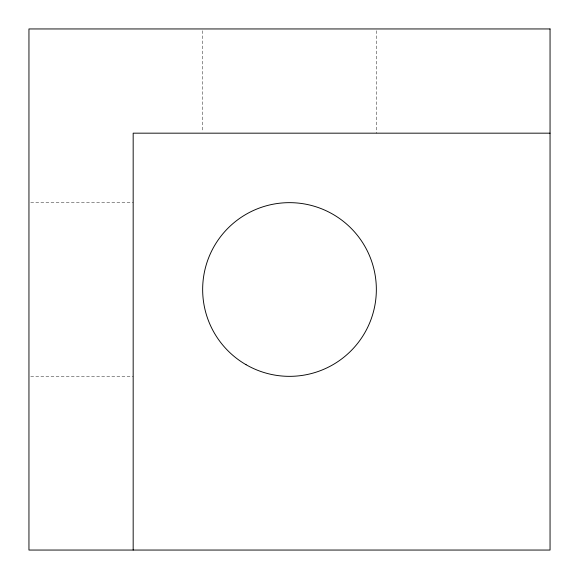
<?xml version="1.0" encoding="UTF-8"?>
<svg xmlns="http://www.w3.org/2000/svg" width="579" height="579" viewBox="0 0 579 579"><rect width="100%" height="100%" fill="white"/><g stroke="black" fill="none" stroke-linecap="round" stroke-linejoin="round"><path stroke-width="0.43" stroke-dasharray="2.9 2.17" d="M30.745 202.65L133.17 202.65M30.745 376.35L133.17 376.35M376.35 30.745L376.35 133.17M202.65 30.745L202.65 131.375"/><path stroke-width="0.87" d="M550.05 133.17L133.17 133.17L133.17 550.05M550.05 28.95L28.95 28.95L28.95 550.05L550.05 550.05L550.05 28.95M246.075 364.712A86.85 86.85 0 0 0 376.35 289.5A86.85 86.85 0 0 0 246.075 214.288A86.85 86.85 0 0 0 246.075 364.712"/></g></svg>
